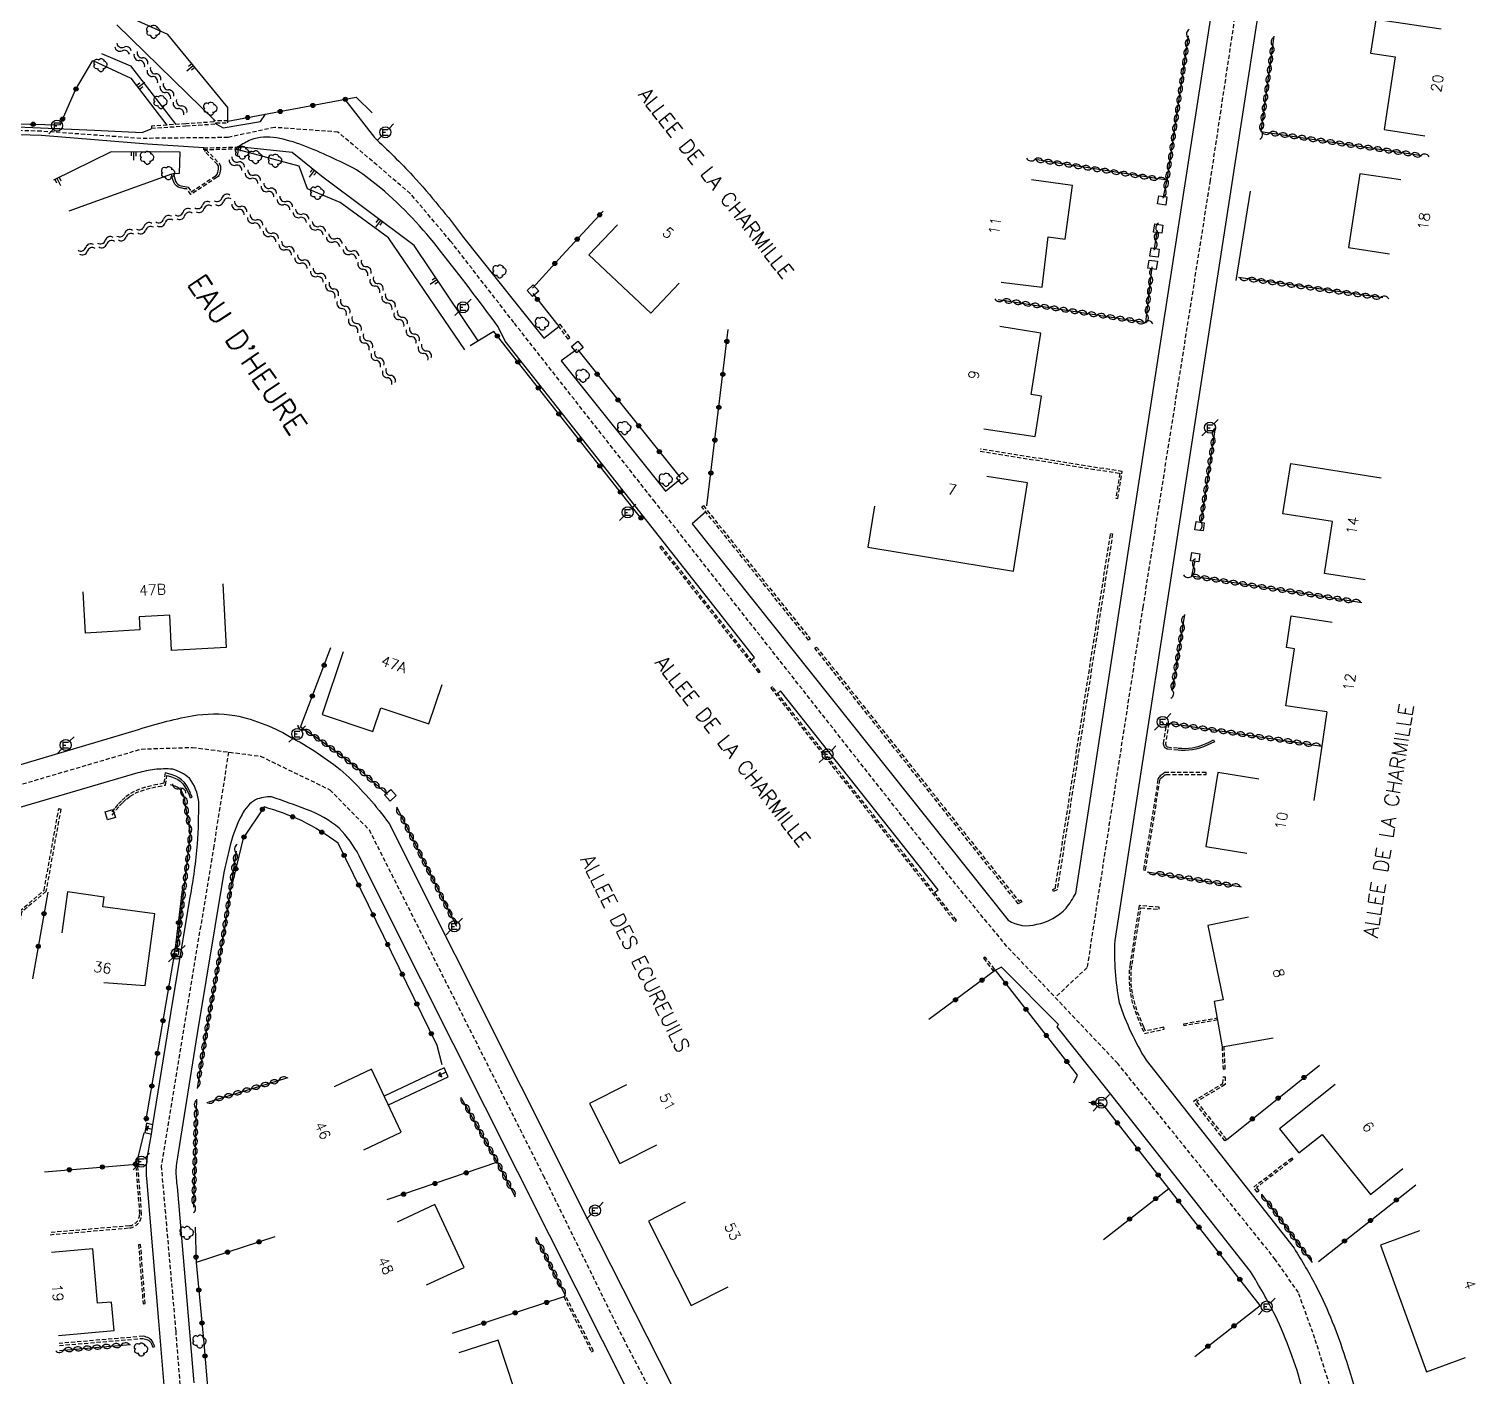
# Model space of a CAD drawing. Header units: millimetres. Extents: x 152000 to 153000, y 111999 to 113000.
# Drawn here: x 152380.3 to 152555, y 112153.1 to 112315.9 of the extents above; entities that cross this region are included whole.
import ezdxf
from ezdxf.enums import TextEntityAlignment as Align

# ---------------------------------------------------------------- set-up
doc = ezdxf.new("R2010")
doc.units = ezdxf.units.MM
doc.linetypes.add('DASHED', pattern=[0.75, 0.5, -0.25])
doc.layers.get('0').update_dxf_attribs({"linetype": 'CONTINUOUS'})
for name, color, linetype in [('W0001', 6, 'DASHED'), ('W0008', 7, 'CONTINUOUS'), ('W0100', 7, 'CONTINUOUS'), ('W0112', 1, 'DASHED'), ('W0211', 2, 'CONTINUOUS'), ('W0300', 7, 'CONTINUOUS'), ('W0310', 3, 'CONTINUOUS'), ('W0322', 7, 'CONTINUOUS'), ('W0334', 7, 'CONTINUOUS'), ('W0471', 7, 'CONTINUOUS'), ('W0500', 5, 'DASHED'), ('W0989', 7, 'CONTINUOUS'), ('W0991', 7, 'CONTINUOUS')]:
    doc.layers.add(name, color=color, linetype=linetype)
doc.styles.get("Standard").update_dxf_attribs({"font": 'romans.shx', "width": 0.85})

# ---------------------------------------------------------------- blocks, each defined once
blk = doc.blocks.new('t310o')
at = {"color": 0, "linetype": 'Continuous'}
for centre, start, end in [((-0.5, 0.38), 216.8699, 323.1304), ((0.5, -0.37), 36.8699, 143.1303)]:
    blk.add_arc(centre, 0.625, start, end, dxfattribs=at)
blk = doc.blocks.new('t322o')
at = {"color": 0, "linetype": 'Continuous'}
for radius in [0.25, 0.15]:
    blk.add_circle((0, 0), radius, dxfattribs=at)
blk = doc.blocks.new('T300')
for p, q in [((-0.8, 0.51), (-0.86, 0.34)), ((-0.86, 0.34), (-0.86, 0.17)), ((-0.86, 0.17), (-0.74, 0.06)), ((-0.69, 0.63), (-0.8, 0.51)), ((-0.8, -0.06), (-0.74, 0.06)), ((-0.74, 0.06), (-0.69, 0.11)), ((-0.57, 0.69), (-0.69, 0.63)), ((-0.46, 0.69), (-0.57, 0.69)), ((-0.29, 0.63), (-0.46, 0.69)), ((-0.29, 0.63), (-0.17, 0.74)), ((-0.23, 0.57), (-0.29, 0.63)), ((-0.17, 0.74), (-0.06, 0.8)), ((-0.06, 0.8), (0.06, 0.8)), ((0.06, 0.8), (0.23, 0.74)), ((0.23, 0.74), (0.34, 0.63)), ((0.34, 0.63), (0.4, 0.51)), ((0.46, 0.46), (0.34, 0.46)), ((0.4, 0.51), (0.4, 0.46)), ((0.57, 0.4), (0.46, 0.46)), ((0.57, 0.4), (0.69, 0.29)), ((0.69, 0.29), (0.74, 0.17)), ((0.74, 0.06), (0.69, -0.17)), ((0.74, 0.17), (0.74, 0.06)), ((-0.8, -0.17), (-0.8, -0.06)), ((-0.8, -0.23), (-0.8, -0.17)), ((-0.74, -0.34), (-0.8, -0.23)), ((-0.69, -0.4), (-0.74, -0.34)), ((-0.51, -0.46), (-0.69, -0.4)), ((-0.4, -0.46), (-0.51, -0.46)), ((-0.4, -0.46), (-0.34, -0.46)), ((-0.34, -0.46), (-0.34, -0.4)), ((-0.34, -0.51), (-0.34, -0.46)), ((-0.29, -0.63), (-0.34, -0.51)), ((-0.17, -0.74), (-0.29, -0.63)), ((-0.06, -0.8), (-0.17, -0.74)), ((0.06, -0.8), (-0.06, -0.8)), ((0.17, -0.74), (0.06, -0.8)), ((0.23, -0.69), (0.17, -0.74)), ((0.29, -0.46), (0.23, -0.46)), ((0.29, -0.63), (0.23, -0.69)), ((0.46, -0.4), (0.29, -0.46)), ((0.34, -0.51), (0.29, -0.63)), ((0.34, -0.51), (0.34, -0.46)), ((0.57, -0.34), (0.46, -0.4)), ((0.63, -0.29), (0.57, -0.34)), ((0.69, -0.17), (0.63, -0.29))]:
    blk.add_line(p, q)
blk = doc.blocks.new('t500o')
at = {"color": 0, "linetype": 'Continuous'}
for centre, start, end in [((-0.5, 0.625), 216.8699, 323.1301), ((0.5, -0.125), 36.8699, 143.1301), ((0.5, -0.625), 36.8699, 143.1301), ((-0.5, 0.125), 216.8699, 323.1301)]:
    blk.add_arc(centre, 0.625, start, end, dxfattribs=at)
blk = doc.blocks.new('T471')
for p, q in [((-0.333334, 0.333334), (-0.333334, -0.333334)), ((-0.333334, 0.333334), (0.333334, 0.333334)), ((-0.333334, 0), (0, 0)), ((0.500001, 0.500001), (1.000002, 1.000002)), ((-0.500001, -0.500001), (-1.000002, -1.000002)), ((-0.333334, -0.333334), (0.333334, -0.333334))]:
    blk.add_line(p, q)
blk.add_ellipse((0, 0), major_axis=(0.471405, 0.471405), ratio=1, start_param=5.4977871438, end_param=11.780972451)
blk = doc.blocks.new('t112o')
at = {"color": 0, "linetype": 'Continuous'}
for p, q in [((-0.5, 0.5), (0.5, 0.5)), ((-0.5, -0.5), (-0.5, 0.5)), ((0.5, 0.5), (0.5, -0.5)), ((0.5, -0.5), (-0.5, -0.5))]:
    blk.add_line(p, q, dxfattribs=at)
blk = doc.blocks.new('t211o')
at = {"color": 0, "linetype": 'Continuous'}
for p, q in [((-0.29, 0.5), (-0.29, 0)), ((0, 1), (0, 0)), ((0.29, 0.5), (0.29, 0))]:
    blk.add_line(p, q, dxfattribs=at)

msp = doc.modelspace()

# ---------------------------------------------------------------- linework, layer by layer
at = {"layer": 'W0001'}
for points in [[(152241.41, 112468.12), (152288.36, 112447.48), (152313.93, 112436.28), (152357.95, 112417.25), (152384.31, 112405.75), (152414.86, 112394.99), (152475.65, 112373.97), (152519.6, 112358.89), (152526.7, 112355.81), (152530.07, 112352.08), (152529.34, 112339.49), (152523.04, 112297.61), (152514.91, 112246.06), (152508.17, 112202.49), (152504.34, 112198.87)], [(152545.5, 112099.77), (152544.67, 112111.41), (152543.23, 112120.81), (152539.02, 112145.61), (152537.47, 112152.03), (152535.7, 112157.67), (152533.7, 112163.21), (152530.94, 112167.19), (152511.89, 112190.88), (152498.49, 112205.04), (152492.29, 112212.57), (152455.98, 112258.73), (152438.93, 112280.42), (152431.29, 112290.27), (152426.41, 112296.03), (152417.67, 112303.44), (152410.03, 112304), (152404.38, 112302.78), (152393.86, 112302.67), (152381.83, 112303.54), (152360.06, 112304.13)], [(152250.71, 112000), (152281.12, 112065.67), (152290.86, 112086.51), (152294.92, 112103.97), (152301.48, 112141.59), (152309.87, 112194.84), (152312.29, 112201.88), (152321.07, 112207.28), (152352.94, 112216.84), (152393.91, 112228.89), (152400.1, 112229.09), (152408.31, 112228.03), (152416.7, 112223.97), (152421.43, 112219.15), (152442.47, 112177.38), (152452.12, 112157.7), (152461.48, 112139.85), (152468.23, 112126.06), (152476.82, 112109.66), (152491.59, 112079.75), (152495.16, 112073.39), (152496.8, 112063.35), (152499.08, 112036.69)], [(152404.46, 112228.52), (152402.67, 112217.17), (152396.32, 112178.51), (152398.07, 112158.58), (152401.58, 112113.79), (152402.57, 112104.15), (152404.87, 112086.08), (152409.8, 112051.48), (152411.11, 112045.13), (152413.3, 112036.91), (152415.49, 112031.66), (152429.56, 112000)]]:
    msp.add_lwpolyline(points, dxfattribs=at)
at = {"layer": 'W0008', "flags": 128}
for points in [[(152462.1, 112257.55), (152460.47, 112256.11), (152498.64, 112208.2, 0.2133), (152502.09, 112207.71, 0.1584), (152505.64, 112209.68, 0.0482), (152506.8, 112211.44), (152513.69, 112256.32), (152524.51, 112326.14), (152526.44, 112338.79, 0.0719), (152526.36, 112347.35, 0.1151), (152524.13, 112352.44, 0.0798), (152518.34, 112356.39), (152493.88, 112364.81), (152444.47, 112382.04), (152415.64, 112391.95), (152383.16, 112403.14), (152379.26, 112404.81), (152345.62, 112419.54), (152312.46, 112433.93), (152306.39, 112437.66), (152278.33, 112449.89), (152250.64, 112462), (152250.73, 112462.27), (152240.74, 112466.71)], [(152471.13, 112380.84, 0.107408), (152471.09, 112379.56, 0.2233), (152472.98, 112377.98), (152525.43, 112359.88, -0.0623), (152530.69, 112357.49, -0.1107), (152532.84, 112355.46, -0.1427), (152533.55, 112350.95, -0.0192), (152532.95, 112344.41), (152528.04, 112312.64), (152521.23, 112268.57), (152511.51, 112205.76, 0.0563), (152512.04, 112198.26, 0.0561), (152515.3, 112191.29), (152533.18, 112168.56, -0.0182), (152535.89, 112163.91, -0.0398), (152539.36, 112155.33, -0.0387), (152541.08, 112148.86), (152545.64, 112121.55), (152546.68, 112120.8), (152551.99, 112122.59), (152548.88, 112101.29)], [(152419.93, 112298.87, 0.028), (152413.46, 112301.83, 0.0508), (152410.24, 112302.73, 0.1331), (152407.15, 112302.49, 0.0448), (152405.66, 112301.68), (152405.66, 112301.64)], [(152422.07, 112302.79, -0.015), (152426.73, 112298.16, -0.022), (152432.86, 112290.72), (152438.83, 112283.15), (152442.53, 112278.52), (152444.34, 112279.96)], [(152467.61, 112239.64), (152467.99, 112239.94), (152453.55, 112258.32), (152437.88, 112278.18), (152437.04, 112279.91, 0.0093), (152430.05, 112289.06, 0.0522), (152422.85, 112296.68, 0.0154), (152419.93, 112298.87)], [(152356.7, 112220.28), (152393.16, 112231.13, -0.0343), (152400.06, 112232.91, -0.0784), (152405.22, 112232.96, -0.0857), (152412.24, 112230.17, -0.0565), (152418.68, 112225.79, -0.0438), (152423.85, 112219.9), (152447.7, 112172.34), (152463.78, 112140.63)], [(152395.32, 112183.5), (152397.67, 112198.19), (152399.82, 112210.97, 0.0227), (152400.72, 112217.43, 0.0189), (152400.85, 112222.56, 0.1372), (152399.73, 112225.37, 0.1041), (152397.71, 112226.46, 0.0356), (152395.51, 112226.42, 0.0333), (152393.48, 112226), (152384.61, 112223.41), (152366.86, 112218.22), (152350.35, 112213.33)], [(152475.34, 112106.34), (152443.23, 112170.17), (152423.82, 112208.79), (152420.25, 112216, 0.07), (152417.81, 112219.32, 0.0892), (152413.89, 112221.57, 0.0144), (152409.66, 112223.11, 0.1022), (152407.71, 112222.77, 0.1454), (152406.1, 112220.99, 0.0693), (152404.52, 112216.74, 0.008411), (152403.9, 112213.99), (152400.68, 112194.53), (152398.36, 112180.1, 0.0311), (152398.1, 112178.06, 0.0381), (152398.24, 112175.99), (152400.25, 112152.29)], [(152542.11, 112098.25), (152541.75, 112111.17), (152541.39, 112111.1), (152539.95, 112119.17), (152537.79, 112132.87), (152536.42, 112141.39, 0.0285), (152534.2, 112151.5, 0.0459), (152530.92, 112160.42, 0.0214), (152527.9, 112165.77), (152510.89, 112187.39), (152504.56, 112195.33), (152504.74, 112195.59), (152497.83, 112202.55), (152497.1, 112202.16)], [(152427.09, 112000, 0.016055), (152426.3, 112002.55), (152422.77, 112010.88), (152412.93, 112032.97, -0.0334), (152411.41, 112037.32, -0.0197), (152409.4, 112045.38, -0.0089), (152407.82, 112053.97, -0.0078), (152406.73, 112060.7), (152402.25, 112092.69), (152401.41, 112099.32, -0.0022), (152400.51, 112107.46, -0.004), (152399.57, 112117.17, -0.0017), (152399.13, 112122.27), (152397.75, 112138.99), (152396.05, 112159.76), (152394.58, 112176.98, -0.0283), (152394.55, 112178.58, -0.027), (152394.74, 112180.09), (152395.13, 112182.36)]]:
    msp.add_lwpolyline(points, format="xyb", dxfattribs=at)
for points in [[(152401.46, 112301.53), (152394.68, 112301.96), (152381.85, 112303.03), (152308.57, 112305.17), (152300.64, 112305.14), (152259.06, 112306.5), (152248.69, 112306.88)], [(152248.71, 112307.49), (152282.56, 112306.53), (152345.38, 112304.8), (152379.89, 112304.04), (152388.26, 112303.66), (152394.03, 112303.37), (152395.12, 112303.83), (152395.14, 112303.9)], [(152418.49, 112307.38), (152422.07, 112302.79)], [(152402.93, 112304.43), (152403.79, 112303.94), (152408.3, 112304.71), (152408.91, 112305.6)], [(152446.52, 112277.18), (152444.64, 112275.8), (152457.24, 112260.04), (152459.03, 112261.5)], [(152489.74, 112211.56), (152490.19, 112211.89), (152471.15, 112235.94), (152470.8, 112235.6)]]:
    msp.add_lwpolyline(points, dxfattribs=at)
at = {"layer": 'W0100'}
msp.add_line((152537.15, 112233.38), (152535.55, 112222.67), dxfattribs=at)
at = {"layer": 'W0100', "flags": 128}
for points in [[(152550.96, 112315.86), (152543.05, 112317.06), (152542.43, 112312.99), (152545.39, 112312.54), (152544.05, 112303.74), (152548.99, 112302.98)], [(152497.78, 112285.3), (152502.75, 112284.71), (152503.47, 112290.79), (152505.53, 112290.5), (152506.42, 112296.97), (152501.47, 112297.65)], [(152546.08, 112297.65), (152541.14, 112298.41), (152539.77, 112289.49), (152544.72, 112288.74)], [(152495.7, 112267.6), (152501.92, 112266.65), (152502.66, 112271.52), (152501.41, 112271.72), (152502.58, 112279.15), (152497.64, 112279.93)], [(152541.78, 112249.32), (152536.84, 112250.09), (152537.82, 112256.37), (152531.84, 112257.3), (152532.79, 112263.38), (152543.71, 112261.68)], [(152418.3, 112240.64), (152415.78, 112233.05), (152421.89, 112231.02), (152422.84, 112233.87), (152428.67, 112231.93), (152430.25, 112236.67)], [(152528.92, 112225.25), (152523.98, 112226.05), (152522.54, 112217.11), (152527.48, 112216.32)], [(152389.39, 112200.68), (152394.38, 112200.3), (152395.54, 112208.99), (152389.26, 112209.83), (152389.44, 112211.01), (152385.01, 112211.62), (152384.33, 112206.67)], [(152527.66, 112208.58), (152522.76, 112207.57), (152524.6, 112198.6), (152523.52, 112198.39), (152524.48, 112192.91), (152530.65, 112193.99)], [(152420.79, 112180.48), (152425.32, 112182.61), (152421.73, 112190.22), (152417.21, 112188.08)], [(152423.77, 112185.89), (152430.99, 112189.29), (152430.52, 112190.37), (152423.27, 112186.95)], [(152452.52, 112188.33), (152448.06, 112186.07), (152451.73, 112178.82), (152456.19, 112181.08)], [(152538.13, 112188.37), (152531.43, 112183), (152533.77, 112180.08), (152536.57, 112182.32), (152542.4, 112175.08), (152546.3, 112178.22)], [(152428.38, 112164.15), (152432.91, 112166.26), (152429.36, 112173.86), (152424.83, 112171.74)], [(152459.64, 112174.12), (152455.18, 112171.86), (152460.36, 112161.65), (152464.82, 112163.91)], [(152548.34, 112170.66), (152543.64, 112168.96), (152549.18, 112153.65), (152553.88, 112155.35)], [(152383.93, 112158.04), (152390.62, 112158.62), (152390.32, 112162.06), (152388.61, 112161.92), (152388.05, 112168.48), (152383.07, 112168.06)], [(152435.22, 112146.96), (152439.96, 112148.53), (152437.02, 112157.48), (152432.27, 112155.92)]]:
    msp.add_lwpolyline(points, dxfattribs=at)
at = {"layer": 'W0100'}
for points in [[(152458.9, 112285.18), (152455.47, 112281.55), (152448, 112288.61), (152451.43, 112292.24)], [(152482.5, 112258.23), (152481.69, 112253.29), (152499.28, 112250.4), (152500.98, 112261.04), (152496.05, 112261.83)], [(152403.77, 112248.86), (152404.19, 112241.14), (152397.58, 112240.79), (152397.35, 112245.08), (152393.66, 112244.88), (152393.75, 112243.29), (152387.18, 112242.91), (152386.9, 112247.9)], [(152537.15, 112233.38), (152532.2, 112234.12), (152533.23, 112241), (152532.26, 112241.15), (152532.83, 112244.97), (152537.78, 112244.23)], [(152430.75, 112189.83), (152429.84, 112189.43), (152430.21, 112189.28), (152429.98, 112189.8), (152429.84, 112189.43)], [(152395.22, 112182.93), (152394.43, 112183.13), (152394.64, 112182.79), (152394.78, 112183.34), (152394.43, 112183.13)]]:
    msp.add_lwpolyline(points, dxfattribs=at)
msp.add_lwpolyline([(152394.34, 112182.57), (152395.13, 112182.36), (152395.32, 112183.5), (152394.53, 112183.7)], close=True, dxfattribs=at)
at = {"layer": 'W0112'}
for points in [[(152404.38, 112304.79), (152402.67, 112304.82), (152402.68, 112304.66), (152399.29, 112304.44), (152395.13, 112304.15), (152395.14, 112303.9), (152399.31, 112304.19), (152402.93, 112304.43), (152402.93, 112304.56), (152404.37, 112304.54)], [(152401.74, 112301.29), (152403.3, 112299.69), (152403.41, 112299.53), (152403.47, 112299.34), (152403.5, 112299.14), (152403.49, 112298.92), (152403.45, 112298.7), (152403.41, 112298.53), (152403.36, 112298.36), (152403.29, 112298.21), (152403.19, 112298.08), (152403.07, 112297.98), (152399.89, 112295.88), (152399.42, 112296.57), (152399.14, 112296.6), (152398.87, 112296.65), (152398.61, 112296.71), (152398.38, 112296.8), (152398.17, 112296.93), (152397.98, 112297.14), (152397.83, 112297.4), (152397.72, 112297.7), (152397.63, 112298.02), (152397.55, 112298.36), (152397.79, 112298.42), (152397.87, 112298.09), (152397.96, 112297.78), (152398.06, 112297.51), (152398.18, 112297.29), (152398.34, 112297.13), (152398.49, 112297.03), (152398.69, 112296.95), (152398.92, 112296.89), (152399.18, 112296.85), (152399.56, 112296.8), (152399.96, 112296.22), (152402.92, 112298.18), (152403, 112298.25), (152403.07, 112298.34), (152403.13, 112298.46), (152403.17, 112298.6), (152403.21, 112298.75), (152403.24, 112298.95), (152403.25, 112299.13), (152403.23, 112299.29), (152403.19, 112299.41), (152403.11, 112299.53), (152401.56, 112301.12)], [(152405.66, 112301.39), (152401.47, 112301.28), (152401.46, 112301.53), (152405.66, 112301.64)], [(152444.46, 112280.23), (152445.69, 112278.56), (152445.48, 112278.41), (152444.26, 112280.08)], [(152461.82, 112258.3), (152474.74, 112242.21), (152474.54, 112242.06), (152461.62, 112258.15)], [(152456.57, 112253.26), (152468.49, 112238.13), (152468.68, 112238.28), (152456.77, 112253.41)], [(152511.26, 112254.91), (152504.57, 112211.89), (152504.13, 112211.69), (152504.03, 112211.92), (152504.34, 112212.06), (152511.01, 112254.95)], [(152475.48, 112241.22), (152499.92, 112210.52), (152500.17, 112210.66), (152500.29, 112210.44), (152499.86, 112210.19), (152475.29, 112241.06)], [(152469.97, 112236.25), (152492.18, 112208.06), (152492.38, 112208.21), (152470.17, 112236.4)], [(152523.55, 112229.77), (152523.11, 112229.55), (152522.67, 112229.35), (152522.23, 112229.16), (152521.77, 112229), (152521.31, 112228.87), (152520.89, 112228.79), (152520.46, 112228.74), (152520.03, 112228.72), (152519.6, 112228.73), (152519.17, 112228.76), (152517.94, 112228.88), (152517.86, 112228.89), (152517.79, 112228.92), (152517.73, 112228.95), (152517.67, 112229), (152517.61, 112229.05), (152517.53, 112229.14), (152517.47, 112229.24), (152517.43, 112229.35), (152517.41, 112229.47), (152517.41, 112229.58), (152517.8, 112232.04), (152518.05, 112232), (152517.66, 112229.56), (152517.66, 112229.48), (152517.67, 112229.42), (152517.7, 112229.35), (152517.74, 112229.29), (152517.86, 112229.14), (152519.19, 112229.01), (152519.61, 112228.98), (152520.03, 112228.97), (152520.44, 112228.99), (152520.85, 112229.04), (152521.25, 112229.11), (152521.7, 112229.24), (152522.14, 112229.39), (152522.57, 112229.58), (152523.01, 112229.78), (152523.44, 112229.99)], [(152515.24, 112214.27), (152516.98, 112225.17), (152517, 112225.24), (152517.04, 112225.3), (152517.1, 112225.37), (152517.19, 112225.45), (152517.29, 112225.54), (152517.39, 112225.63), (152517.49, 112225.71), (152517.58, 112225.76), (152517.65, 112225.79), (152517.73, 112225.81), (152522.55, 112225.82), (152522.55, 112226.07), (152517.71, 112226.06), (152517.58, 112226.04), (152517.46, 112225.99), (152517.35, 112225.91), (152517.24, 112225.82), (152517.12, 112225.73), (152517.02, 112225.64), (152516.92, 112225.54), (152516.84, 112225.45), (152516.77, 112225.34), (152516.74, 112225.22), (152514.99, 112214.31)], [(152516.9, 112209.78), (152514.46, 112209.97), (152513.36, 112202.91), (152513.27, 112202.21), (152513.24, 112201.49), (152513.25, 112200.77), (152513.3, 112200.06), (152513.4, 112199.35), (152513.55, 112198.64), (152513.74, 112197.94), (152513.97, 112197.24), (152514.22, 112196.56), (152514.5, 112195.88), (152514.8, 112195.2), (152515.1, 112194.53), (152517.48, 112195.03), (152517.43, 112195.28), (152515.25, 112194.82), (152515.03, 112195.3), (152514.73, 112195.97), (152514.46, 112196.65), (152514.2, 112197.32), (152513.98, 112198.01), (152513.79, 112198.7), (152513.65, 112199.39), (152513.55, 112200.08), (152513.5, 112200.78), (152513.49, 112201.49), (152513.52, 112202.18), (152513.61, 112202.88), (152514.67, 112209.7), (152516.88, 112209.53)], [(152495.67, 112203.61), (152496.79, 112202.13), (152496.99, 112202.28), (152495.87, 112203.76)], [(152524.85, 112189.28), (152524.84, 112188.34), (152521.41, 112186.29), (152525.03, 112181.69), (152524.83, 112181.54), (152521.04, 112186.36), (152524.59, 112188.48), (152524.6, 112189.28)], [(152528.73, 112175.33), (152528.3, 112175.96), (152532.88, 112179.48), (152533.03, 112179.28), (152528.64, 112175.9), (152528.94, 112175.48)], [(152393.59, 112168.99), (152394.13, 112161.87), (152394.38, 112161.89), (152393.84, 112169.01)], [(152444.96, 112162.7), (152448.32, 112156.04), (152448.54, 112156.16), (152445.18, 112162.81)]]:
    msp.add_lwpolyline(points, close=True, dxfattribs=at)
for points in [[(152495.27, 112264.87), (152512.12, 112262.21), (152511.65, 112259.21), (152511.89, 112259.17), (152512.41, 112262.42), (152495.31, 112265.12)], [(152390.39, 112220.92), (152390.89, 112221.53), (152391.29, 112222.01), (152391.7, 112222.45), (152392.13, 112222.85), (152392.59, 112223.2), (152393.18, 112223.55), (152393.81, 112223.82), (152394.49, 112224.04), (152395.2, 112224.22), (152395.94, 112224.37), (152396.86, 112224.54), (152397.01, 112225.7), (152397.16, 112225.66), (152397.58, 112225.53), (152397.97, 112225.38), (152398.32, 112225.2), (152398.62, 112224.99), (152398.93, 112224.69), (152399.19, 112224.32), (152399.43, 112223.91), (152399.64, 112223.46), (152399.85, 112222.98), (152400.08, 112223.08), (152399.87, 112223.56), (152399.65, 112224.02), (152399.4, 112224.46), (152399.12, 112224.85), (152398.78, 112225.18), (152398.44, 112225.42), (152398.07, 112225.61), (152397.66, 112225.77), (152397.24, 112225.9), (152396.8, 112226.02), (152396.64, 112224.75), (152395.89, 112224.61), (152395.14, 112224.46), (152394.42, 112224.28), (152393.72, 112224.05), (152393.06, 112223.77), (152392.45, 112223.41), (152391.97, 112223.04), (152391.52, 112222.63), (152391.1, 112222.17), (152390.7, 112221.69), (152390.3, 112221.22)], [(152378.91, 112207.52), (152379.21, 112209.3), (152382.17, 112211.82), (152383.95, 112221.69), (152384.19, 112221.64), (152382.4, 112211.69), (152379.45, 112209.17), (152379.15, 112207.48)], [(152523.92, 112196.15), (152519.9, 112195.45), (152519.86, 112195.7), (152523.87, 112196.4)], [(152524.48, 112192.91), (152524.61, 112190.22), (152524.86, 112190.23), (152524.73, 112192.95)], [(152384.03, 112156.82), (152394.12, 112157.68), (152394.27, 112157.64), (152394.44, 112157.6), (152394.6, 112157.54), (152394.73, 112157.48), (152394.84, 112157.41), (152394.95, 112157.3), (152395.05, 112157.17), (152395.14, 112157), (152395.22, 112156.82), (152395.31, 112156.61), (152395.54, 112156.71), (152395.45, 112156.92), (152395.36, 112157.12), (152395.26, 112157.3), (152395.14, 112157.47), (152395, 112157.6), (152394.85, 112157.7), (152394.69, 112157.78), (152394.51, 112157.84), (152394.33, 112157.89), (152394.14, 112157.93), (152384.01, 112157.07)]]:
    msp.add_lwpolyline(points, dxfattribs=at)
msp.add_lwpolyline([(152382.89, 112170.21), (152392.51, 112171.03, 0.391233), (152393.96, 112172.73), (152393.51, 112178.49), (152393.26, 112178.47), (152393.71, 112172.72, -0.389475), (152392.48, 112171.28), (152382.87, 112170.46)], format="xyb", dxfattribs=at)
at = {"layer": 'W0211', "flags": 128}
for points in [[(152402.84, 112304.81), (152390.98, 112316.38)], [(152389.11, 112312.95), (152392.62, 112311.46), (152398.09, 112304.36)], [(152433, 112277.12), (152423.77, 112290.68), (152417.96, 112294.93), (152414.01, 112296.57), (152412.99, 112299.31), (152405.34, 112301.38)], [(152397.55, 112298.36), (152385.18, 112293.88)]]:
    msp.add_lwpolyline(points, dxfattribs=at)
at = {"layer": 'W0211'}
for points in [[(152404.38, 112304.79), (152404.36, 112306.42), (152397.12, 112315.23), (152391.63, 112317.67)], [(152388.08, 112312.09), (152392.67, 112309.94), (152397.02, 112304.28)], [(152397.79, 112298.42), (152398.53, 112298.47), (152398.6, 112301.01), (152390.29, 112301.06), (152383.33, 112297.61)], [(152434.62, 112278.21), (152426.87, 112289.75), (152415.7, 112298.11), (152412.14, 112300.98), (152405.66, 112301.64)]]:
    msp.add_lwpolyline(points, dxfattribs=at)
at = {"layer": 'W0310'}
for p, q in [((152517.83, 112297.61), (152501.86, 112300.13)), ((152518.05, 112232), (152536.53, 112229.25)), ((152424.74, 112221.92), (152431.98, 112207.48)), ((152515.44, 112214.07), (152526.82, 112212.24))]:
    msp.add_line(p, q, dxfattribs=at)
at = {"layer": 'W0310', "flags": 128}
for points in [[(152517.35, 112295.45), (152517.83, 112297.61), (152520.41, 112315.08)], [(152530.74, 112315.02), (152529.18, 112303.5), (152548.62, 112300.59)], [(152516.29, 112289.17), (152516.67, 112291.56)], [(152497.45, 112283.22), (152515.27, 112280.42), (152516.05, 112287.17)], [(152543.9, 112283.4), (152526.47, 112285.85)], [(152523.63, 112267.74), (152521.91, 112256.26)], [(152519.95, 112245.15), (152518.44, 112235.91)], [(152405.39, 112216.57), (152403.91, 112206.97), (152401.6, 112193.84), (152400.68, 112187.87)], [(152402.07, 112186.27), (152411.64, 112189.2)], [(152400.58, 112186.58), (152400.23, 112173.52)], [(152439.12, 112174.76), (152436.96, 112178.97), (152432.66, 112186.63)], [(152529.25, 112175.11), (152535.36, 112166.83)], [(152445.18, 112162.81), (152441.67, 112169.87)]]:
    msp.add_lwpolyline(points, dxfattribs=at)
at = {"layer": 'W0310'}
for points in [[(152521.2, 112251.62), (152520.8, 112249.8), (152541.36, 112246.59)], [(152423.65, 112223.4), (152420.47, 112226.2), (152417.75, 112228.35), (152414.94, 112230.37), (152413.16, 112231.55)], [(152384.04, 112156.22), (152392.63, 112156.95)]]:
    msp.add_lwpolyline(points, dxfattribs=at)
at = {"layer": 'W0310', "flags": 128}
msp.add_lwpolyline([(152398.22, 112204.38), (152399.87, 112218.68), (152399.19, 112222.65, 0.168), (152398.51, 112224.11, 0.1072), (152397.44, 112224.56)], format="xyb", dxfattribs=at)
at = {"layer": 'W0322'}
for p, q in [((152382.61, 112211.58), (152380.77, 112201.12)), ((152525.03, 112181.69), (152536.25, 112190.71)), ((152436.96, 112178.97), (152423.59, 112174.41)), ((152510.16, 112169.64), (152518.04, 112175.8)), ((152410.04, 112169.96), (152400.53, 112166.86)), ((152444.96, 112162.7), (152431.49, 112158.27)), ((152521.19, 112155.5), (152529.08, 112161.65))]:
    msp.add_line(p, q, dxfattribs=at)
at = {"layer": 'W0322', "flags": 128}
for points in [[(152248.72, 112307.91), (152279.43, 112307), (152300.8, 112306.45), (152316.98, 112306.01), (152345.39, 112305.35), (152367.56, 112304.66), (152384.1, 112304.32), (152385.97, 112308.56), (152388.08, 112312.09)], [(152404.38, 112304.75), (152419.87, 112307.64), (152421.79, 112305.78)], [(152449.7, 112293.88), (152444.75, 112288.53), (152441.18, 112284.59)], [(152441.22, 112283.93), (152444.25, 112280.09)], [(152454.35, 112256.72), (152436.5, 112279.33), (152433.66, 112277.63)], [(152462.25, 112258.28), (152464.83, 112279.59)], [(152446.65, 112277.11), (152459.01, 112261.71)], [(152413.16, 112231.55), (152416.82, 112241.14)], [(152394.46, 112183.88), (152397.99, 112204.52), (152398.91, 112211.89)], [(152506.59, 112188.55), (152507.03, 112189.48), (152497.1, 112202.16), (152489.07, 112196.2)], [(152529.08, 112161.65), (152518.04, 112175.8), (152510.07, 112185.97), (152508.4, 112186.19)], [(152382.24, 112177.8), (152393.33, 112178.74), (152394.25, 112182.5)], [(152536.14, 112166.95), (152547.87, 112176.25)], [(152400.42, 112171.12), (152400.53, 112166.86), (152401.49, 112157.11), (152402.6, 112143.59)]]:
    msp.add_lwpolyline(points, dxfattribs=at)
msp.add_lwpolyline([(152430.28, 112190.73), (152429.67, 112193.06), (152417.71, 112217.5, 0.0391), (152413.34, 112220.21, 0.0372), (152408.75, 112221.89), (152406.24, 112218.13), (152404.89, 112212.59)], format="xyb", dxfattribs=at)
at = {"layer": 'W0334', "flags": 128}
msp.add_lwpolyline([(152526.18, 112285.49), (152527.92, 112296.32)], dxfattribs=at)

# ---------------------------------------------------------------- block references
at = {"layer": 'W0112'}
for p, rotation in [((152517.26, 112295.18), 261.5745174314107), ((152516.77, 112291.78), 261.3931921918379), ((152516.33, 112288.88), 81.841026981764), ((152516.1, 112287.41), 81.51485355974043), ((152441.22, 112284.27), 222.1464430383214), ((152446.6, 112277.47), 129.2480920787271), ((152459.27, 112261.6), 221.1745372366545), ((152521.77, 112255.82), 261.7238240629792), ((152521.24, 112252.07), 81.69124913444237), ((152424.01, 112223.31), 221.4018529979243), ((152390.16, 112220.97), 106.6627518752923)]:
    msp.add_blockref('t112o', p, dxfattribs=dict(at, rotation=rotation))
at = {"layer": 'W0211'}
for p, rotation in [((152400.19, 112311.49), 129.4444018069671), ((152393.54, 112308.82), 307.5471985722821), ((152393.01, 112301.05), 179.6772996368131), ((152405.67, 112301.64), 174.2386828332335), ((152414.86, 112298.79), 141.1008736760159), ((152383.77, 112297.83), 206.3463849398848), ((152422.84, 112292.76), 143.1800394596361), ((152429.64, 112285.62), 123.8824821720064)]:
    msp.add_blockref('t211o', p, dxfattribs=dict(at, rotation=rotation))
at = {"layer": 'W0300'}
for p in [(152395.42, 112315.56), (152389.03, 112311.53), (152396.28, 112307.06), (152402.3, 112306.26), (152394.66, 112300.34), (152406.13, 112300.95), (152407.72, 112300.41), (152410.11, 112299.98), (152397.2, 112298.47), (152415.21, 112296.09), (152437.23, 112286.59), (152442.37, 112280.29), (152447.29, 112273.99), (152452.3, 112267.67), (152457.32, 112261.43), (152399.44, 112170.42), (152400.99, 112157.29), (152393.93, 112156.33)]:
    msp.add_blockref('T300', p, dxfattribs=at)
at = {"layer": 'W0310'}
for p, rotation in [((152520.21, 112313.7), 81.59388546985524), ((152520.38, 112314.84), 81.59388546985524), ((152530.58, 112313.88), 262.2902639629307), ((152520.04, 112312.55), 81.59388546985524), ((152530.43, 112312.73), 262.2902639629307), ((152519.7, 112310.27), 81.59388546985524), ((152519.87, 112311.41), 81.59388546985524), ((152530.12, 112310.45), 262.2902639629307), ((152530.27, 112311.59), 262.2902639629307), ((152519.54, 112309.13), 81.59388546985524), ((152529.96, 112309.3), 262.2902639629307), ((152519.2, 112306.84), 81.59388546985524), ((152519.37, 112307.98), 81.59388546985524), ((152529.65, 112307.01), 262.2902639629307), ((152529.81, 112308.16), 262.2902639629307), ((152519.03, 112305.7), 81.59388546985524), ((152529.5, 112305.87), 262.2902639629307), ((152518.69, 112303.41), 81.59388546985524), ((152518.86, 112304.56), 81.59388546985524), ((152529.19, 112303.58), 262.2902639629307), ((152529.34, 112304.72), 262.2902639629307), ((152518.52, 112302.27), 81.59388546985524), ((152530.24, 112303.34), 351.4837379936619), ((152531.38, 112303.17), 351.4837379936619), ((152532.53, 112303), 351.4837379936619), ((152533.67, 112302.83), 351.4837379936619), ((152534.81, 112302.66), 351.4837379936619), ((152535.95, 112302.48), 351.4837379936619), ((152537.1, 112302.31), 351.4837379936619), ((152538.24, 112302.14), 351.4837379936619), ((152539.38, 112301.97), 351.4837379936619), ((152518.18, 112299.99), 81.59388546985524), ((152518.35, 112301.13), 81.59388546985524), ((152540.52, 112301.8), 351.4837379936619), ((152541.66, 112301.63), 351.4837379936619), ((152542.81, 112301.46), 351.4837379936619), ((152543.95, 112301.29), 351.4837379936619), ((152545.09, 112301.12), 351.4837379936619), ((152546.23, 112300.95), 351.4837379936619), ((152547.38, 112300.77), 351.4837379936619), ((152548.52, 112300.6), 351.4837379936619), ((152501.86, 112300.13), 171.0470576063558), ((152503, 112299.95), 171.0470576063558), ((152504.14, 112299.77), 171.0470576063558), ((152505.28, 112299.59), 171.0470576063558), ((152506.42, 112299.41), 171.0470576063558), ((152507.57, 112299.23), 171.0470576063558), ((152508.71, 112299.05), 171.0470576063558), ((152509.85, 112298.87), 171.0470576063558), ((152510.99, 112298.69), 171.0470576063558), ((152512.13, 112298.51), 171.0470576063558), ((152518.02, 112298.84), 81.59388546985524), ((152513.27, 112298.33), 171.0470576063558), ((152514.41, 112298.15), 171.0470576063558), ((152515.55, 112297.97), 171.0470576063558), ((152516.69, 112297.79), 171.0470576063558), ((152517.6, 112296.57), 77.37563542875984), ((152517.85, 112297.7), 81.59388546985524), ((152516.65, 112291.45), 80.90156222287673), ((152516.47, 112290.31), 80.90156222287673), ((152515.92, 112286.02), 83.42900751183035), ((152515.78, 112284.87), 83.42900751183035), ((152527.61, 112285.69), 171.9953458577138), ((152528.75, 112285.53), 171.9953458577138), ((152529.9, 112285.37), 171.9953458577138), ((152531.04, 112285.21), 171.9953458577138), ((152532.18, 112285.05), 171.9953458577138), ((152533.33, 112284.89), 171.9953458577138), ((152534.47, 112284.73), 171.9953458577138), ((152535.62, 112284.57), 171.9953458577138), ((152498.02, 112283.13), 351.0470576063922), ((152499.17, 112282.95), 351.0470576063922), ((152500.31, 112282.77), 351.0470576063922), ((152515.52, 112282.58), 83.42900751183035), ((152515.65, 112283.73), 83.42900751183035), ((152536.76, 112284.4), 171.9953458577138), ((152537.9, 112284.24), 171.9953458577138), ((152539.05, 112284.08), 171.9953458577138), ((152540.19, 112283.92), 171.9953458577138), ((152541.33, 112283.76), 171.9953458577138), ((152542.48, 112283.6), 171.9953458577138), ((152543.62, 112283.44), 171.9953458577138), ((152501.45, 112282.59), 351.0470576063922), ((152502.59, 112282.41), 351.0470576063922), ((152503.73, 112282.23), 351.0470576063922), ((152504.87, 112282.05), 351.0470576063922), ((152506.01, 112281.88), 351.0470576063922), ((152507.15, 112281.7), 351.0470576063922), ((152508.29, 112281.52), 351.0470576063922), ((152509.43, 112281.34), 351.0470576063922), ((152510.57, 112281.16), 351.0470576063922), ((152511.72, 112280.98), 351.0470576063922), ((152515.39, 112281.43), 83.42900751183035), ((152512.86, 112280.8), 351.0470576063922), ((152514, 112280.62), 351.0470576063922), ((152515.14, 112280.44), 351.0470576063922), ((152523.46, 112266.6), 261.4460784197723), ((152523.29, 112265.46), 261.4460784197723), ((152522.95, 112263.17), 261.4460784197723), ((152523.12, 112264.31), 261.4460784197723), ((152522.77, 112262.03), 261.4460784197723), ((152522.43, 112259.75), 261.4460784197723), ((152522.6, 112260.89), 261.4460784197723), ((152522.26, 112258.6), 261.4460784197723), ((152521.91, 112256.32), 261.4460784197723), ((152522.09, 112257.46), 261.4460784197723), ((152521.04, 112250.91), 257.7580941429377), ((152520.82, 112249.79), 351.1442999268127), ((152521.96, 112249.62), 351.1442999268127), ((152523.1, 112249.44), 351.1442999268127), ((152524.24, 112249.26), 351.1442999268127), ((152525.38, 112249.08), 351.1442999268127), ((152526.52, 112248.9), 351.1442999268127), ((152527.66, 112248.73), 351.1442999268127), ((152528.81, 112248.55), 351.1442999268127), ((152529.95, 112248.37), 351.1442999268127), ((152531.09, 112248.19), 351.1442999268127), ((152532.23, 112248.02), 351.1442999268127), ((152533.37, 112247.84), 351.1442999268127), ((152534.51, 112247.66), 351.1442999268127), ((152535.65, 112247.48), 351.1442999268127), ((152536.79, 112247.3), 351.1442999268127), ((152537.94, 112247.13), 351.1442999268127), ((152539.08, 112246.95), 351.1442999268127), ((152540.22, 112246.77), 351.1442999268127), ((152519.76, 112244.01), 260.7253405583671), ((152519.57, 112242.87), 260.7253405583671), ((152519.2, 112240.59), 260.7253405583671), ((152519.39, 112241.73), 260.7253405583671), ((152519.02, 112239.45), 260.7253405583671), ((152518.64, 112237.17), 260.7253405583671), ((152518.83, 112238.31), 260.7253405583671), ((152518.46, 112236.03), 260.7253405583671), ((152413.66, 112231.23), 146.7439912956674), ((152414.62, 112230.58), 145.8665525878776), ((152415.57, 112229.93), 144.9891138800878), ((152518.25, 112231.97), 351.5346275307766), ((152519.4, 112231.8), 351.5346275307766), ((152520.54, 112231.63), 351.5346275307766), ((152521.68, 112231.46), 351.5346275307766), ((152522.82, 112231.29), 351.5346275307766), ((152523.97, 112231.12), 351.5346275307766), ((152525.11, 112230.95), 351.5346275307766), ((152526.25, 112230.78), 351.5346275307766), ((152527.39, 112230.61), 351.5346275307766), ((152528.53, 112230.44), 351.5346275307766), ((152416.51, 112229.26), 144.1116751722981), ((152417.44, 112228.57), 143.2342364645083), ((152529.68, 112230.27), 351.5346275307766), ((152530.82, 112230.1), 351.5346275307766), ((152531.96, 112229.93), 351.5346275307766), ((152533.1, 112229.76), 351.5346275307766), ((152534.25, 112229.59), 351.5346275307766), ((152535.39, 112229.42), 351.5346275307766), ((152418.36, 112227.88), 142.3567977567186), ((152419.27, 112227.16), 141.4793590489288), ((152420.17, 112226.44), 140.601920341139), ((152421.06, 112225.7), 139.7244816333493), ((152421.93, 112224.94), 138.8470429255595), ((152398.5, 112224.12), 145.0886720341867), ((152399.09, 112223.13), 107.469712093328), ((152422.8, 112224.18), 137.9696042177697), ((152399.3, 112222), 99.67670439622462), ((152399.49, 112220.86), 99.67670439622462), ((152399.69, 112219.72), 99.67670439622462), ((152425.25, 112220.88), 296.6368506635937), ((152425.77, 112219.85), 296.6368506635937), ((152399.72, 112217.44), 83.43209391332944), ((152399.85, 112218.58), 83.43209391332944), ((152426.29, 112218.82), 296.6368506635937), ((152426.81, 112217.79), 296.6368506635937), ((152399.59, 112216.29), 83.43209391332944), ((152405.35, 112216.36), 261.261012153001), ((152427.33, 112216.76), 296.6368506635937), ((152427.84, 112215.72), 296.6368506635937), ((152399.33, 112213.99), 83.43209391332944), ((152399.46, 112215.14), 83.43209391332944), ((152405, 112214.07), 261.261012153001), ((152405.18, 112215.22), 261.261012153001), ((152428.36, 112214.69), 296.6368506635937), ((152399.19, 112212.85), 83.43209391332944), ((152404.83, 112212.93), 261.261012153001), ((152428.88, 112213.66), 296.6368506635937), ((152429.4, 112212.63), 296.6368506635937), ((152516.56, 112213.89), 350.8642997896104), ((152517.7, 112213.7), 350.8642997896104), ((152518.84, 112213.52), 350.8642997896104), ((152519.98, 112213.34), 350.8642997896104), ((152521.12, 112213.15), 350.8642997896104), ((152522.26, 112212.97), 350.8642997896104), ((152398.93, 112210.55), 83.43209391332944), ((152399.06, 112211.7), 83.43209391332944), ((152404.48, 112210.65), 261.261012153001), ((152404.65, 112211.79), 261.261012153001), ((152429.92, 112211.59), 296.6368506635937), ((152430.43, 112210.56), 296.6368506635937), ((152523.4, 112212.79), 350.8642997896104), ((152524.54, 112212.6), 350.8642997896104), ((152525.68, 112212.42), 350.8642997896104), ((152398.8, 112209.4), 83.43209391332944), ((152404.3, 112209.51), 261.261012153001), ((152430.95, 112209.53), 296.6368506635937), ((152398.53, 112207.11), 83.43209391332944), ((152398.67, 112208.26), 83.43209391332944), ((152403.95, 112207.23), 261.261012153001), ((152404.13, 112208.37), 261.261012153001), ((152431.47, 112208.5), 296.6368506635937), ((152398.4, 112205.96), 83.43209391332944), ((152403.76, 112206.09), 260.025709313756), ((152398.27, 112204.81), 83.43209391332944), ((152403.36, 112203.81), 260.025709313756), ((152403.56, 112204.95), 260.025709313756), ((152403.16, 112202.67), 260.025709313756), ((152402.76, 112200.4), 260.025709313756), ((152402.96, 112201.54), 260.025709313756), ((152402.56, 112199.26), 260.025709313756), ((152402.15, 112196.99), 260.025709313756), ((152402.35, 112198.12), 260.025709313756), ((152401.75, 112194.71), 260.025709313756), ((152401.95, 112195.85), 260.025709313756), ((152401.56, 112193.57), 261.1967399112206), ((152401.21, 112191.29), 261.1967399112206), ((152401.38, 112192.43), 261.1967399112206), ((152401.03, 112190.15), 261.1967399112206), ((152400.85, 112189.01), 261.1967399112206), ((152409.43, 112188.52), 17.00955229319194), ((152410.53, 112188.86), 17.00955229319194), ((152402.8, 112186.5), 17.00955229319194), ((152403.9, 112186.83), 17.00955229319194), ((152405.01, 112187.17), 17.00955229319194), ((152406.11, 112187.51), 17.00955229319194), ((152407.22, 112187.85), 17.00955229319194), ((152408.32, 112188.18), 17.00955229319194), ((152400.52, 112184.27), 268.4934986649511), ((152400.55, 112185.43), 268.4934986649511), ((152433.06, 112185.92), 119.2862827234272), ((152433.62, 112184.91), 119.2862827234272), ((152400.49, 112183.12), 268.4934986649511), ((152434.19, 112183.91), 119.2862827234272), ((152434.75, 112182.9), 119.2862827234272), ((152400.43, 112180.81), 268.4934986649511), ((152400.46, 112181.97), 268.4934986649511), ((152435.32, 112181.89), 119.2862827234272), ((152435.88, 112180.88), 119.2862827234272), ((152400.4, 112179.66), 268.4934986649511), ((152436.45, 112179.88), 119.2862827234272), ((152400.33, 112177.35), 268.4934986649511), ((152400.36, 112178.5), 268.4934986649511), ((152437.01, 112178.87), 117.1348162989099), ((152437.54, 112177.84), 117.1348162989099), ((152400.3, 112176.19), 268.4934986649511), ((152438.06, 112176.81), 117.1348162989099), ((152438.59, 112175.78), 117.1348162989099), ((152400.24, 112173.88), 268.4934986649511), ((152400.27, 112175.04), 268.4934986649511), ((152529.87, 112174.27), 306.4360418850312), ((152530.56, 112173.34), 306.4360418850312), ((152531.25, 112172.41), 306.4360418850312), ((152531.93, 112171.48), 306.4360418850312), ((152532.62, 112170.55), 306.4360418850312), ((152442.09, 112169.02), 116.5016511348476), ((152533.3, 112169.62), 306.4360418850312), ((152533.99, 112168.69), 306.4360418850312), ((152442.61, 112167.98), 116.5016511348476), ((152443.12, 112166.95), 116.5016511348476), ((152534.68, 112167.76), 306.4360418850312), ((152443.64, 112165.92), 116.5016511348476), ((152444.15, 112164.88), 116.5016511348476), ((152444.67, 112163.85), 116.5016511348476), ((152384.57, 112156.27), 4.857469585992691), ((152385.72, 112156.36), 4.857469585992691), ((152386.88, 112156.46), 4.857469585992691), ((152388.03, 112156.56), 4.857469585992691), ((152389.18, 112156.66), 4.857469585992691), ((152390.33, 112156.75), 4.857469585992691), ((152391.48, 112156.85), 4.857469585992691)]:
    msp.add_blockref('t310o', p, dxfattribs=dict(at, rotation=rotation))
at = {"layer": 'W0322'}
for p, rotation in [((152386.03, 112308.65), 59.1778132714197), ((152418.57, 112307.4), 10.56471788830054), ((152410.7, 112305.93), 10.56471788830054), ((152414.64, 112306.66), 10.56471788830054), ((152380.85, 112304.39), 358.8322314098446), ((152384.4, 112305), 66.22453582744794), ((152406.77, 112305.2), 10.56471788830054), ((152449.29, 112293.44), 227.2095012607171), ((152446.58, 112290.5), 227.2095012607171), ((152443.87, 112287.56), 227.8286879647009), ((152441.77, 112283.22), 308.3035957785026), ((152436.93, 112278.79), 128.2879202821192), ((152464.66, 112278.14), 83.0984935328579), ((152439.41, 112275.65), 128.2879202821192), ((152448.99, 112274.19), 308.7406479113389), ((152464.17, 112274.16), 83.0984935328579), ((152441.88, 112272.51), 128.2879202821192), ((152451.5, 112271.07), 308.7406479113389), ((152444.36, 112269.38), 128.2879202821192), ((152463.69, 112270.19), 83.0984935328579), ((152454, 112267.95), 308.7406479113389), ((152446.84, 112266.24), 128.2879202821192), ((152463.21, 112266.22), 83.0984935328579), ((152456.5, 112264.83), 308.7406479113389), ((152449.32, 112263.1), 128.2879202821192), ((152462.73, 112262.25), 83.0984935328579), ((152451.8, 112259.96), 128.2879202821192), ((152454.28, 112256.82), 128.2879202821192), ((152416.01, 112239.02), 69.1085920627331), ((152414.58, 112235.29), 69.1085920627331), ((152408.55, 112221.6), 236.2803582807557), ((152412.2, 112220.7), 157.8178532735739), ((152406.33, 112218.27), 236.2803582807557), ((152415.73, 112218.84), 147.8446450184282), ((152418.42, 112216.05), 116.0685216590451), ((152405.34, 112214.41), 256.3647858635689), ((152420.17, 112212.46), 116.0685216590451), ((152382.16, 112209), 260.021206312355), ((152398.42, 112207.92), 82.8903204635003), ((152421.93, 112208.86), 116.0685216590451), ((152381.47, 112205.06), 260.021206312355), ((152423.69, 112205.27), 116.0685216590451), ((152397.89, 112203.95), 80.28157585108613), ((152425.45, 112201.68), 116.0685216590451), ((152495.49, 112200.97), 216.5536637299504), ((152397.22, 112200.01), 80.28157585108613), ((152498.33, 112200.58), 128.0479439572963), ((152427.21, 112198.08), 116.0685216590451), ((152492.28, 112198.59), 216.5536637299504), ((152500.8, 112197.43), 128.0479439572963), ((152396.54, 112196.07), 80.28157585108613), ((152428.96, 112194.49), 116.0685216590451), ((152503.26, 112194.28), 128.0479439572963), ((152395.87, 112192.12), 80.28157585108613), ((152505.73, 112191.13), 128.0479439572963), ((152534.38, 112189.21), 38.8024027949487), ((152395.19, 112188.18), 80.28157585108613), ((152531.26, 112186.71), 38.8024027949487), ((152508.95, 112186.12), 172.5044090093502), ((152394.52, 112184.24), 80.28157585108613), ((152511.84, 112183.72), 128.0619534811731), ((152528.14, 112184.2), 38.8024027949487), ((152514.3, 112180.57), 128.0619534811731), ((152385.23, 112178.05), 4.839517448295251), ((152389.22, 112178.39), 4.839517448295251), ((152393.21, 112178.73), 4.839517448295251), ((152429.39, 112176.39), 198.8087567751986), ((152433.17, 112177.68), 198.8087567751986), ((152516.77, 112177.42), 128.0619534811731), ((152425.6, 112175.1), 198.8087567751986), ((152516.46, 112174.57), 38.01163161151662), ((152519.23, 112174.27), 127.961309646125), ((152545.54, 112174.41), 38.3985548900186), ((152513.31, 112172.11), 38.01163161151662), ((152521.69, 112171.11), 127.961309646125), ((152542.41, 112171.92), 38.3985548900186), ((152408.14, 112169.34), 198.0624449274184), ((152539.27, 112169.44), 38.3985548900186), ((152404.34, 112168.1), 198.0624449274184), ((152524.15, 112167.96), 127.961309646125), ((152400.52, 112167.5), 271.457316126897), ((152526.62, 112164.81), 127.961309646125), ((152400.86, 112163.52), 275.5972860302168), ((152439.09, 112160.77), 198.2222529007541), ((152442.89, 112162.02), 198.2222529007541), ((152401.25, 112159.54), 275.5972860302168), ((152435.29, 112159.52), 198.2222529007541), ((152525.92, 112159.19), 37.96130964614818), ((152401.62, 112155.55), 274.6836627873529), ((152522.77, 112156.73), 37.96130964614818)]:
    msp.add_blockref('t322o', p, dxfattribs=dict(at, rotation=rotation))
at = {"layer": 'W0471'}
for p in [(152383.73, 112304.21), (152423.4, 112303.42), (152432.78, 112282.27), (152523.03, 112267.72), (152452.67, 112257.49), (152517.31, 112232.17), (152412.75, 112230.71), (152384.79, 112229.37), (152476.82, 112228.26), (152431.74, 112207.46), (152398.21, 112204.16), (152509.89, 112186.15), (152393.92, 112179.04), (152448.72, 112173.13), (152529.88, 112161.53)]:
    msp.add_blockref('T471', p, dxfattribs=at)
at = {"layer": 'W0500'}
for p, rotation in [((152391.71, 112313.49), 331.8769770705153), ((152393.87, 112312.25), 309.1460349496126), ((152395.45, 112310.32), 309.1460349496126), ((152397.02, 112308.38), 309.1460349496126), ((152398.6, 112306.44), 309.1460349496126), ((152405.46, 112299.63), 320.5022231222764), ((152407.39, 112298.04), 320.5022231222764), ((152409.32, 112296.45), 320.5022231222764), ((152403.75, 112295.25), 19.95600770227374), ((152411.25, 112294.86), 320.5022231222764), ((152399.05, 112293.54), 19.95600770227374), ((152401.4, 112294.39), 19.95600770227374), ((152405.76, 112294.27), 319.5477072384585), ((152407.67, 112292.64), 319.5477072384585), ((152413.21, 112293.32), 323.5705179096357), ((152394.35, 112291.83), 19.95600770227374), ((152396.7, 112292.69), 19.95600770227374), ((152409.57, 112291.02), 319.5477072384585), ((152415.22, 112291.83), 323.5705179096357), ((152387.3, 112289.27), 19.95600770227374), ((152389.65, 112290.13), 19.95600770227374), ((152392, 112290.98), 19.95600770227374), ((152411.47, 112289.4), 319.5477072384585), ((152417.23, 112290.35), 323.5705179096357), ((152413.37, 112287.78), 319.5477072384585), ((152419.25, 112288.86), 323.5705179096357), ((152415.28, 112286.16), 319.5477072384585), ((152420.89, 112287.02), 305.5787359037749), ((152416.97, 112284.35), 303.2563103546265), ((152422.34, 112284.98), 305.5787359037749), ((152418.34, 112282.26), 303.2563103546265), ((152423.8, 112282.95), 305.5787359037749), ((152425.25, 112280.92), 305.5787359037749), ((152419.72, 112280.17), 303.2563103546265), ((152426.71, 112278.88), 305.5787359037749), ((152421.09, 112278.08), 303.2563103546265), ((152428.16, 112276.85), 305.5787359037749), ((152422.46, 112275.99), 303.2563103546265), ((152423.83, 112273.9), 303.2563103546265)]:
    msp.add_blockref('t500o', p, dxfattribs=dict(at, rotation=rotation))

# ---------------------------------------------------------------- texts
msp.add_text("EAU D'HEURE", height=2.5, rotation=304.2428, dxfattribs=at).set_placement((152406.73, 112276.57), align=Align.MIDDLE)
at = {"layer": 'W0989'}
for s, rotation, p in [('ALLEE DE LA CHARMILLE', 308.1973, (152463.34, 112297.27)), ('ALLEE DE LA CHARMILLE', 308.1973, (152465.35, 112228.61)), ('ALLEE DE LA CHARMILLE', 81.0368, (152544.59, 112220.23)), ('ALLEE DES ECUREUILS', 296.7317, (152453.61, 112204.18))]:
    msp.add_text(s, height=1.75, rotation=rotation, dxfattribs=at).set_placement(p, align=Align.MIDDLE)
at = {"layer": 'W0991'}
for s, rotation, p in [('20', 81.3124, (152550.47, 112309.34)), ('18', 81.3053, (152548.86, 112292.67)), ('5', 316.6377, (152457.57, 112291.26)), ('11', 81.0471, (152497.05, 112292.12)), ('9', 81.0471, (152494.49, 112274.13)), ('7', 350.6624, (152491.87, 112260.24)), ('14', 81.1443, (152540.23, 112255.89)), ('47B', 3.2488, (152395.28, 112248.13)), ('47A', 341.6281, (152424.43, 112239.13)), ('12', 81.5346, (152539.86, 112236.97)), ('10', 80.8643, (152531.65, 112220.23)), ('36', 352.376, (152389.23, 112202.48)), ('8', 281.597, (152531.33, 112201.82)), ('51', 296.8708, (152457.48, 112186.28)), ('46', 295.2274, (152415.84, 112182.79)), ('6', 308.8024, (152542.14, 112183.24)), ('53', 296.9109, (152465.35, 112170.6)), ('48', 295.0223, (152423.44, 112166.46)), ('4', 289.9017, (152554.4, 112164.2)), ('19', 274.8763, (152383.81, 112163.19))]:
    msp.add_text(s, height=1.25, rotation=rotation, dxfattribs=at).set_placement(p, align=Align.MIDDLE)

doc.saveas('drawing.dxf')
